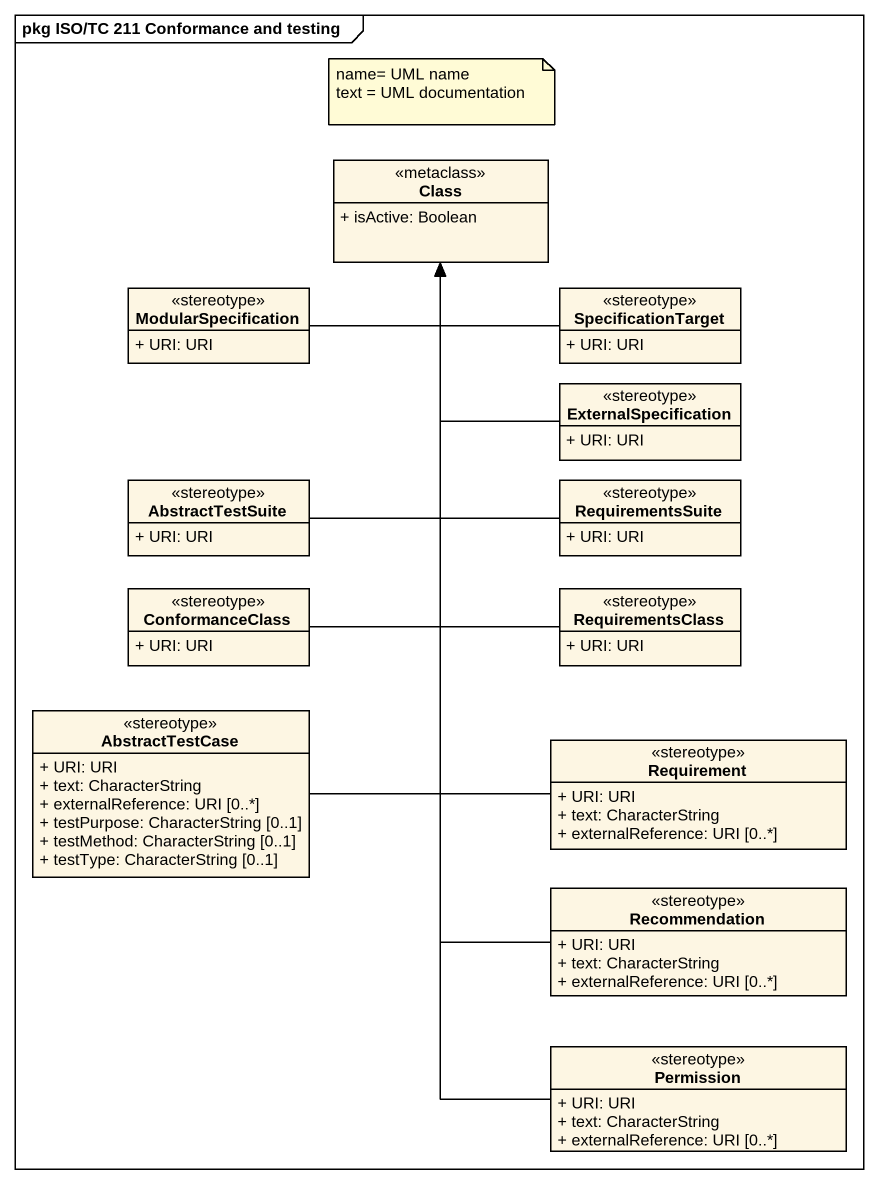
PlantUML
@startuml
mainframe pkg ISO/TC 211 Conformance and testing
hide circle
hide empty members
skinparam classAttributeIconSize 0
class "Class" as Class_ <<metaclass>> {
  + isActive: Boolean
}
class ModularSpecification <<stereotype>> {
  + URI: URI
}
class SpecificationTarget <<stereotype>> {
  + URI: URI
}
class ExternalSpecification <<stereotype>> {
  + URI: URI
}
class AbstractTestSuite <<stereotype>> {
  + URI: URI
}
class RequirementsSuite <<stereotype>> {
  + URI: URI
}
class ConformanceClass <<stereotype>> {
  + URI: URI
}
class RequirementsClass <<stereotype>> {
  + URI: URI
}
class AbstractTestCase <<stereotype>> {
  + URI: URI
  + text: CharacterString
  + externalReference: URI [0..*]
  + testPurpose: CharacterString [0..1]
  + testMethod: CharacterString [0..1]
  + testType: CharacterString [0..1]
}
class Requirement <<stereotype>> {
  + URI: URI
  + text: CharacterString
  + externalReference: URI [0..*]
}
class Recommendation <<stereotype>> {
  + URI: URI
  + text: CharacterString
  + externalReference: URI [0..*]
}
class Permission <<stereotype>> {
  + URI: URI
  + text: CharacterString
  + externalReference: URI [0..*]
}
ModularSpecification -right-> Class_
SpecificationTarget -left-> Class_
ExternalSpecification -up-> Class_
AbstractTestSuite -up-> Class_
RequirementsSuite -up-> Class_
ConformanceClass -up-> Class_
RequirementsClass -up-> Class_
AbstractTestCase -up-> Class_
Requirement -up-> Class_
Recommendation -up-> Class_
Permission -up-> Class_
note as N1
  name= UML name
  text = UML documentation
end note
@enduml
